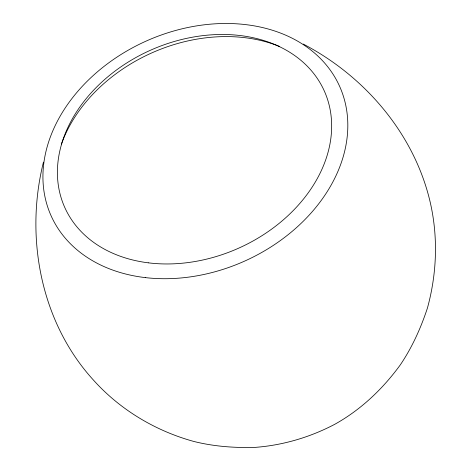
<?xml version="1.0" encoding="UTF-8"?>
<svg xmlns="http://www.w3.org/2000/svg" width="471" height="471" viewBox="0 0 471 471"><rect width="100%" height="100%" fill="white"/><g stroke="black" fill="none" stroke-linecap="round" stroke-linejoin="round"><path stroke-width="0.71" d="M43.45 162.154C24.733 236.942 40.571 321.987 93.211 379.82C119.852 409.617 155.365 430.906 193.852 441.457C213.669 446.431 233.887 447.892 254.269 447.45C282.459 445.436 309.853 437.412 334.846 424.253C360.992 409.699 382.811 388.905 400.356 364.807C412.172 347.274 420.821 328.122 427.421 308.081C437.212 272.456 438.342 234.587 429.346 198.656C412.567 131.821 363.795 75.654 303.259 44.056M61.407 144.061A148.383 113.694 -24.2 0 1 279.703 46.511M145.245 277.602A158.115 120.529 -24.2 0 0 345.119 102.437A158.115 120.529 -24.2 0 0 95.754 73.258A158.115 120.529 -24.2 0 0 145.245 277.602M148.259 262.824A142.242 108.348 -24.2 0 0 329.459 106.375A142.242 108.348 -24.2 0 0 105.869 78.457A142.242 108.348 -24.2 0 0 148.259 262.824"/></g></svg>
